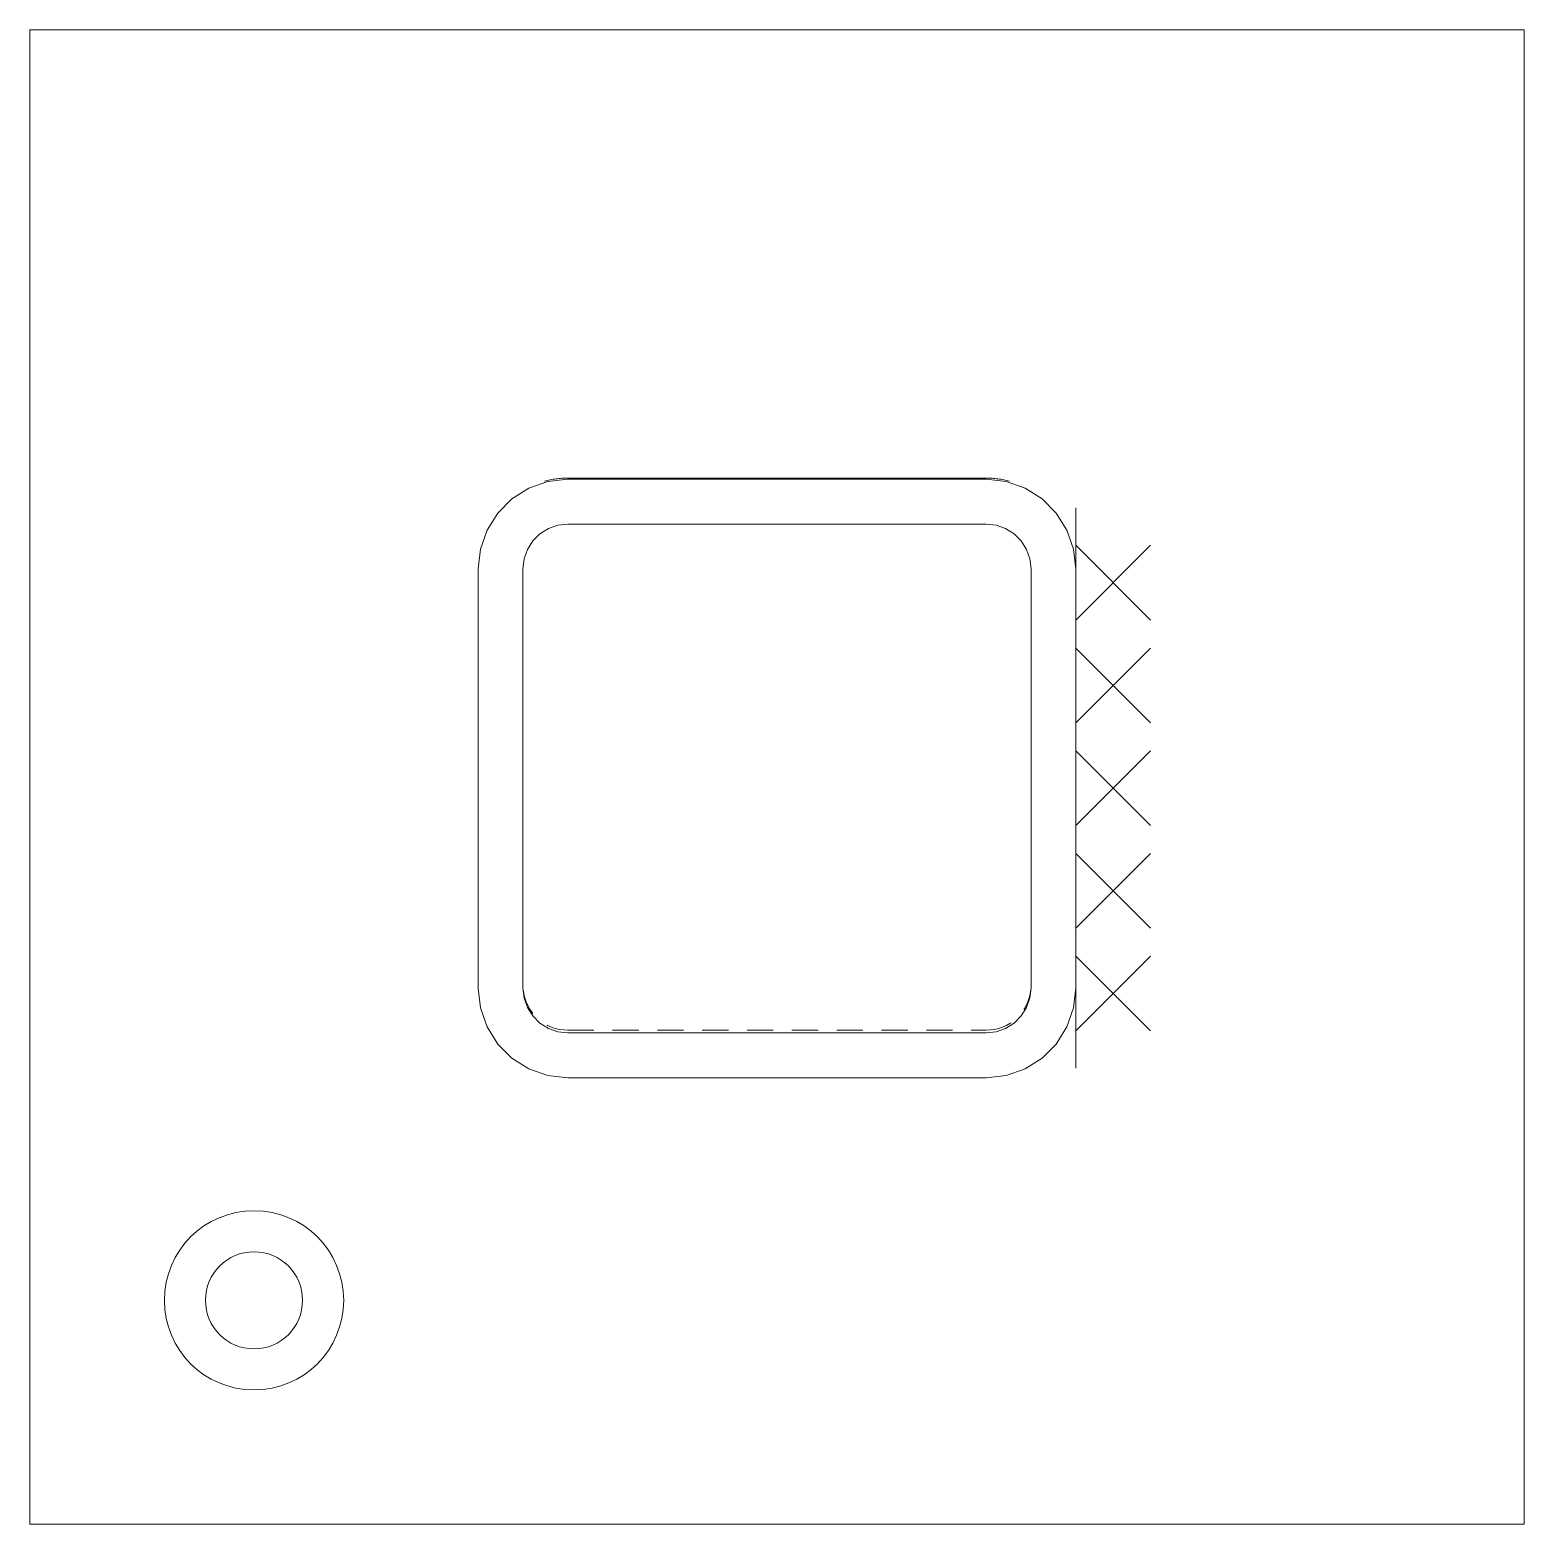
# Model space of a CAD drawing. Header units: millimetres. Extents: x 1343 to 81479, y -38120 to 27770.
# Drawn here: x 81278.8 to 81478.8, y -379.6 to -179.6 of the extents above; entities that cross this region are included whole.
import ezdxf

# ---------------------------------------------------------------- set-up
doc = ezdxf.new("R2010")
doc.units = ezdxf.units.MM
doc.linetypes.add('01 Штриховая _4 мм_', pattern=[6, 3.5, -2.5])
for name, color, linetype, lineweight in [('AA_Oformlenie', 7, 'Continuous', 9), ('AF_Balki', 7, 'Continuous', 20), ('KR_Detal', 7, 'Continuous', 20)]:
    doc.layers.add(name, color=color, linetype=linetype, lineweight=lineweight)

# ---------------------------------------------------------------- blocks, each defined once
blk = doc.blocks.new('354_Прокат Лист _НесКаркас_РабПлоск_ - 354_Прокат Лист _НесКаркас_РабПлоск_-4002182-КР_УЗ_Км_В')
at = {"layer": 'AF_Balki'}
for p, q in [((4940, -379.63), (4940, -179.63)), ((4940, -179.63), (5140, -179.63)), ((5140, -179.63), (5140, -379.63)), ((5140, -379.63), (4940, -379.63))]:
    blk.add_line(p, q, dxfattribs=at)
blk = doc.blocks.new('354_Шайба_ГОСТ 11371-78_СоедНесК_РабПлоск_ - Шайба_ГОСТ 11371-78-3828094-КР_УЗ_Км_В')
at = {"layer": 'KR_Detal', "lineweight": 9}
for radius, start, end in [(12, 0, 180), (6.5, 0, 180), (12, 180, 360), (6.5, 180, 0)]:
    blk.add_arc((4970, -349.68), radius, start, end, dxfattribs=at)
blk = doc.blocks.new('253_Профиль гнутый сварной квадратный _НесКаркас_Балка_ - Балка_80х6-4080235-КР_УЗ_Км_В')
at = {"layer": 'AF_Balki'}
for p, q in [((5012, -239.63), (5068, -239.63)), ((5068, -239.77), (5012, -239.77)), ((5012, -245.78), (5068, -245.78)), ((5000, -251.61), (5000, -251.79)), ((5000, -251.79), (5000, -307.88)), ((5006, -307.88), (5006, -251.79)), ((5074, -251.79), (5074, -307.88)), ((5080, -251.79), (5080, -251.61)), ((5080, -307.88), (5080, -251.79)), ((5068, -313.89), (5012, -313.89)), ((5012, -319.9), (5068, -319.9))]:
    blk.add_line(p, q, dxfattribs=at)
at = {"layer": 'AF_Balki', "linetype": '01 Штриховая _4 мм_'}
blk.add_line((5012, -313.52), (5068, -313.52), dxfattribs=at)
at = {"layer": 'AF_Balki', "flags": 128}
for points in [[(5012, -239.77), (5009.33, -240.07), (5006.79, -240.96), (5004.52, -242.39), (5002.62, -244.3), (5001.19, -246.58), (5000.3, -249.12), (5000, -251.79)], [(5080, -251.79), (5079.7, -249.12), (5078.81, -246.58), (5077.38, -244.3), (5075.48, -242.39), (5073.21, -240.96), (5070.67, -240.07), (5068, -239.77)], [(5006, -251.79), (5006.15, -250.45), (5006.59, -249.18), (5007.31, -248.04), (5008.26, -247.09), (5009.4, -246.38), (5010.66, -245.93), (5012, -245.78)], [(5068, -245.78), (5069.34, -245.93), (5070.6, -246.38), (5071.74, -247.09), (5072.69, -248.04), (5073.41, -249.18), (5073.85, -250.45), (5074, -251.79)], [(5000, -307.88), (5000.3, -310.55), (5001.19, -313.09), (5002.62, -315.37), (5004.52, -317.27), (5006.79, -318.71), (5009.33, -319.59), (5012, -319.9)], [(5012, -313.89), (5010.66, -313.74), (5009.4, -313.29), (5008.26, -312.58), (5007.31, -311.62), (5006.59, -310.48), (5006.15, -309.21), (5006, -307.88)], [(5068, -319.9), (5070.67, -319.59), (5073.21, -318.71), (5075.48, -317.27), (5077.38, -315.37), (5078.81, -313.09), (5079.7, -310.55), (5080, -307.88)], [(5074, -307.88), (5073.85, -309.21), (5073.41, -310.48), (5072.69, -311.62), (5071.74, -312.58), (5070.6, -313.29), (5069.34, -313.74), (5068, -313.89)]]:
    blk.add_lwpolyline(points, dxfattribs=at)
at = {"layer": 'AF_Balki', "linetype": '01 Штриховая _4 мм_'}
for centre, major_axis, start_param, end_param in [((5012, -251.61), (12, 0), 1.570796, 1.832596), ((5068, -251.61), (12, 0), 1.308997, 1.570796), ((5012, -307.53), (6, 0), 3.234899, 4.712389), ((5068, -307.53), (-6, 0), 1.570796, 3.048287)]:
    blk.add_ellipse(centre, major_axis=major_axis, ratio=0.998469, start_param=start_param, end_param=end_param, dxfattribs=at)
blk = doc.blocks.new('Последовательность узлов - Сплошная 2мм М5-2304530-КР_УЗ_Км_В')
at = {"layer": 'AA_Oformlenie'}
for p, q in [((5080, -243.62), (5080, -263.62)), ((5090, -248.62), (5080, -258.62)), ((5090, -258.62), (5080, -248.62)), ((5080, -257.37), (5080, -277.37)), ((5090, -262.37), (5080, -272.37)), ((5090, -272.37), (5080, -262.37)), ((5080, -271.12), (5080, -291.12)), ((5090, -276.12), (5080, -286.12)), ((5090, -286.12), (5080, -276.12)), ((5080, -284.87), (5080, -304.87)), ((5090, -289.87), (5080, -299.87)), ((5090, -299.87), (5080, -289.87)), ((5080, -298.62), (5080, -318.62)), ((5090, -303.62), (5080, -313.62)), ((5090, -313.62), (5080, -303.62))]:
    blk.add_line(p, q, dxfattribs=at)

msp = doc.modelspace()

# ---------------------------------------------------------------- block references
at = {"layer": 'AA_Oformlenie'}
msp.add_blockref('Последовательность узлов - Сплошная 2мм М5-2304530-КР_УЗ_Км_В', (76338.8352, 0), dxfattribs=at)
at = {"layer": 'AF_Balki'}
msp.add_blockref('354_Прокат Лист _НесКаркас_РабПлоск_ - 354_Прокат Лист _НесКаркас_РабПлоск_-4002182-КР_УЗ_Км_В', (76338.8352, 0), dxfattribs=at)
at = {"layer": 'AF_Balki', "linetype": '01 Штриховая _4 мм_'}
msp.add_blockref('253_Профиль гнутый сварной квадратный _НесКаркас_Балка_ - Балка_80х6-4080235-КР_УЗ_Км_В', (76338.8352, 0), dxfattribs=at)
at = {"layer": 'KR_Detal', "lineweight": 9}
msp.add_blockref('354_Шайба_ГОСТ 11371-78_СоедНесК_РабПлоск_ - Шайба_ГОСТ 11371-78-3828094-КР_УЗ_Км_В', (76338.8352, 0), dxfattribs=at)

doc.saveas('drawing.dxf')
